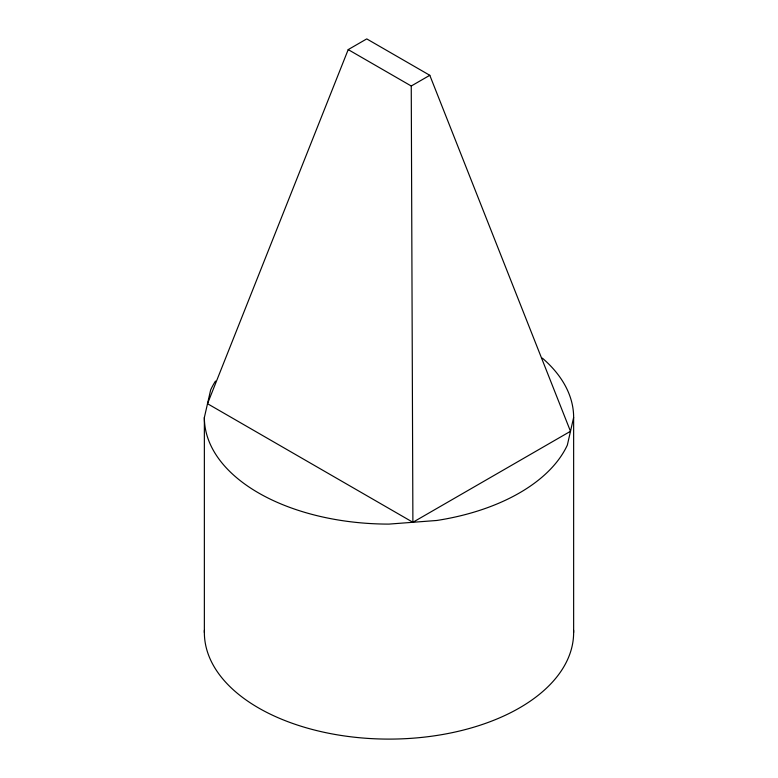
<?xml version="1.0" encoding="UTF-8"?>
<svg xmlns="http://www.w3.org/2000/svg" width="778" height="778" viewBox="0 0 778 778"><rect width="100%" height="100%" fill="white"/><g stroke="black" fill="none" stroke-linecap="round" stroke-linejoin="round"><path stroke-width="1.17" d="M204.361 632.504L204.361 417.504L210.653 389.914A184.639 106.596 0 0 1 215.487 381.064M542.334 358.113A184.639 106.596 0 0 1 573.639 417.504L567.347 445.094A184.639 106.596 0 0 1 436.789 520.472L389 524.1A184.639 106.596 0 0 1 204.361 417.504M348.204 49.607L207.512 403.704L412.894 522.281L570.488 431.294L429.796 75.301L366.749 38.9L348.204 49.607L411.251 86.008L412.894 522.281M411.251 86.008L429.796 75.301M573.639 417.504L573.639 632.504M573.59 630.199A184.639 106.596 0 0 1 389 739.1A184.639 106.596 0 0 1 204.41 630.199"/></g></svg>
